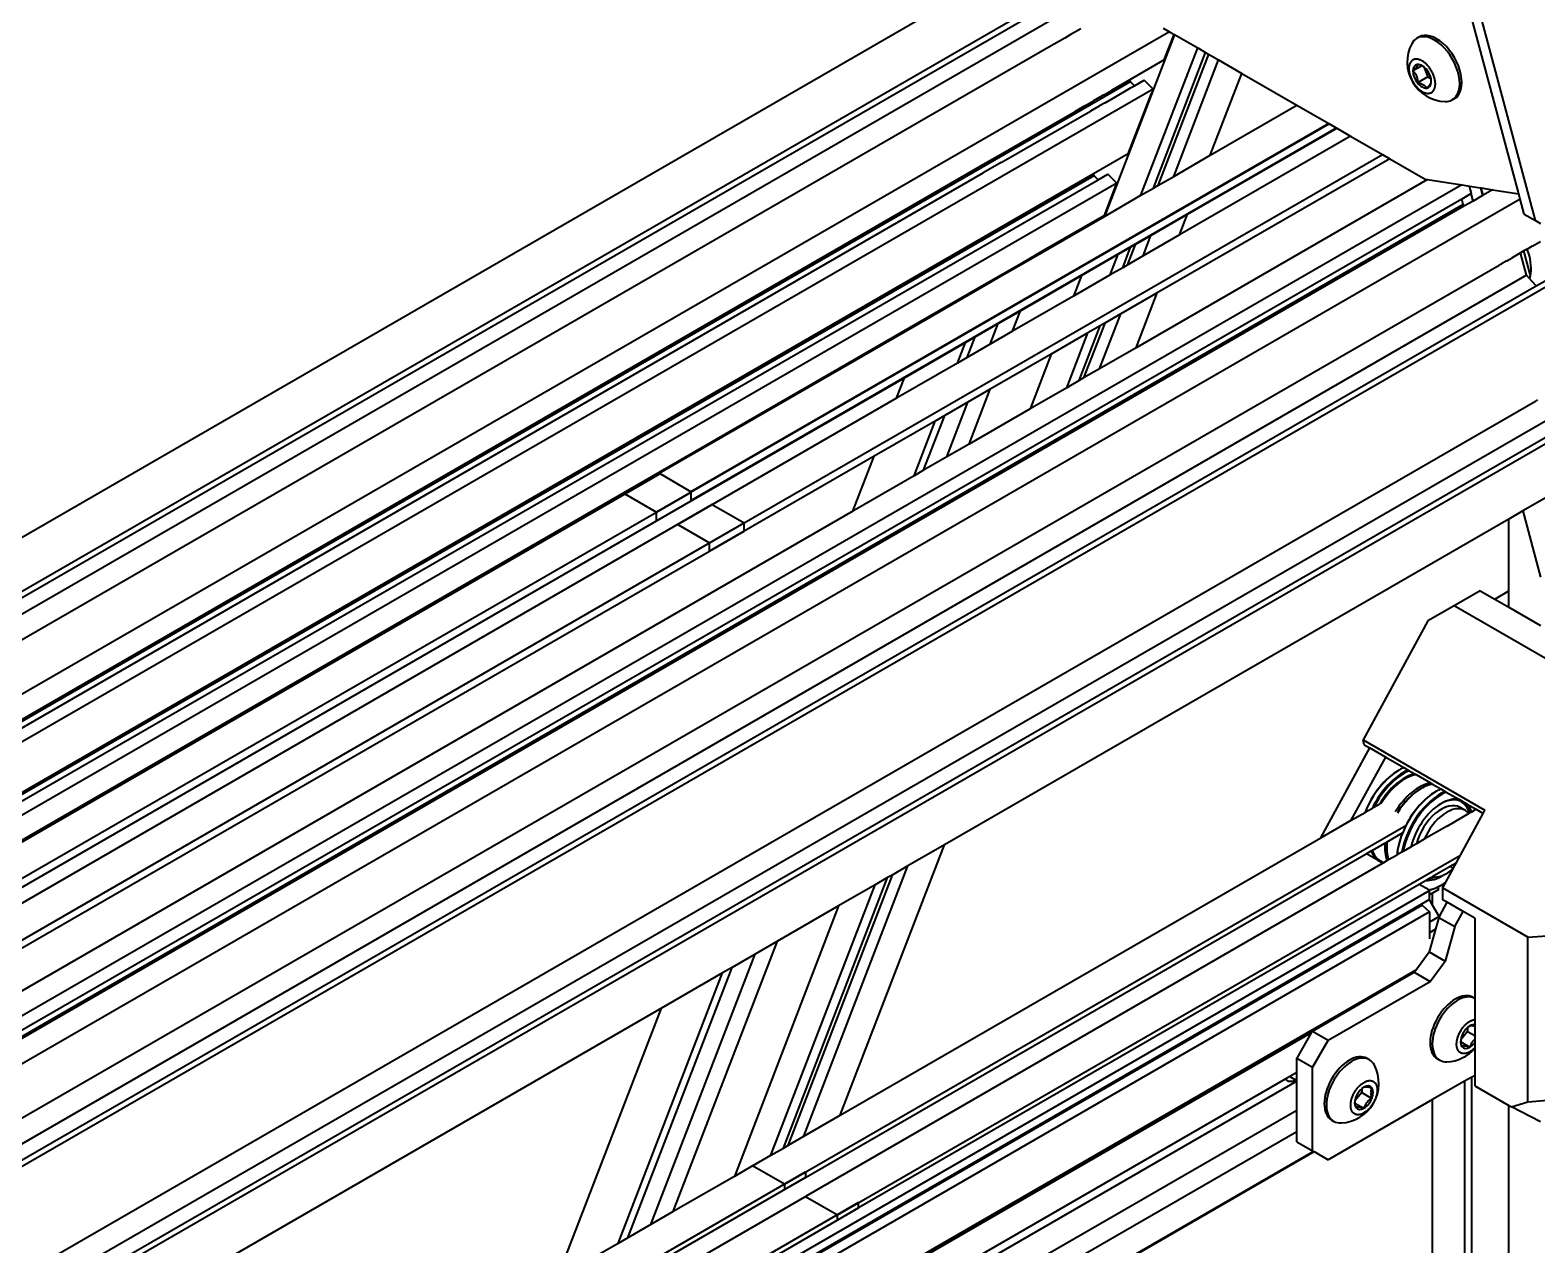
# Model space of a CAD drawing. Header units: millimetres. Extents: x 15 to 415, y 5 to 292.
# Drawn here: x 303.72 to 328.86, y 129.34 to 149.61 of the extents above; entities that cross this region are included whole.
import ezdxf

# ---------------------------------------------------------------- set-up
doc = ezdxf.new("R2010")
doc.units = ezdxf.units.MM
doc.layers.add('Geometries', color=7, linetype='Continuous')

msp = doc.modelspace()

# ---------------------------------------------------------------- linework, layer by layer
at = {"layer": 'Geometries', "linetype": 'Continuous', "lineweight": 40}
for p, q in [((328.5606, 146.8813), (326.4513, 154.7909)), ((328.839, 146.434), (326.6545, 154.6256)), ((320.7885, 151.082), (298.9316, 138.4629)), ((321.6176, 150.6581), (299.1402, 137.6807)), ((321.5122, 150.4874), (299.1655, 137.5855)), ((321.5862, 150.2615), (299.2276, 137.3527)), ((321.2514, 149.6356), (321.163, 149.5846)), ((322.6286, 149.6495), (322.7338, 149.5888)), ((322.7338, 149.5888), (299.5362, 136.1957)), ((320.8094, 149.3804), (320.7211, 149.3294)), ((320.8095, 149.3804), (320.8094, 149.3804)), ((320.8978, 149.4314), (320.8095, 149.3804)), ((320.8979, 149.4315), (320.8978, 149.4314)), ((320.9862, 149.4825), (320.8979, 149.4315)), ((320.9862, 149.4825), (320.9863, 149.4825)), ((321.0746, 149.5335), (320.9863, 149.4825)), ((321.0747, 149.5335), (321.0746, 149.5335)), ((321.163, 149.5845), (321.0747, 149.5335)), ((321.163, 149.5846), (321.163, 149.5845)), ((322.8151, 149.5418), (321.6449, 146.5051)), ((322.646, 149.1173), (322.8106, 149.5444)), ((322.7338, 149.5888), (322.8106, 149.5444)), ((322.8106, 149.5444), (322.8151, 149.5418)), ((322.8151, 149.5418), (323.203, 149.3179)), ((326.8947, 149.499), (326.8582, 149.478)), ((320.7211, 149.3294), (299.3276, 136.9779)), ((320.7211, 149.3294), (320.7211, 149.3294)), ((322.646, 149.1173), (322.0698, 148.7846)), ((322.2548, 146.8572), (323.203, 149.3179)), ((322.4631, 146.9775), (323.3355, 149.2414)), ((323.3822, 149.2144), (322.5366, 147.0199)), ((322.8028, 147.1736), (323.5515, 149.1166)), ((323.203, 149.3179), (323.3355, 149.2414)), ((323.3355, 149.2414), (323.3822, 149.2144)), ((323.3822, 149.2144), (323.5515, 149.1166)), ((323.5515, 149.1166), (323.9394, 148.8927)), ((323.4127, 147.5257), (323.9394, 148.8927)), ((323.9394, 148.8927), (324.8599, 148.3613)), ((326.9469, 149.0204), (326.7954, 148.9329)), ((326.9769, 149.0018), (327.0421, 148.8338)), ((322.0801, 148.7532), (299.6421, 135.7986)), ((322.4586, 148.6308), (299.7208, 135.5032)), ((322.0698, 148.7846), (321.7628, 148.6073)), ((321.8303, 148.5036), (322.0939, 148.6557)), ((322.0801, 148.7532), (322.0698, 148.7846)), ((322.147, 148.6864), (322.0801, 148.7532)), ((322.0939, 148.6557), (322.147, 148.6864)), ((322.147, 148.6864), (322.3091, 148.78)), ((322.4586, 148.6308), (322.3091, 148.78)), ((322.4586, 148.6308), (322.4303, 148.5575)), ((327.0421, 148.8338), (326.8719, 148.7356)), ((327.0421, 148.8338), (327.0969, 148.8022)), ((321.322, 148.3528), (321.4639, 148.4347)), ((321.6083, 148.5181), (321.4639, 148.4347)), ((321.6562, 148.403), (321.5619, 148.3486)), ((321.6083, 148.5181), (321.6326, 148.5322)), ((321.6326, 148.5322), (321.6455, 148.5396)), ((321.6455, 148.5396), (321.7628, 148.6073)), ((321.6562, 148.403), (321.8303, 148.5036)), ((322.0414, 147.5482), (322.4303, 148.5575)), ((323.4127, 147.5257), (324.8599, 148.3613)), ((324.8599, 148.3613), (325.3902, 148.0551)), ((327.4519, 148.4496), (327.4884, 148.4706)), ((319.8729, 147.5162), (321.1592, 148.2588)), ((319.9239, 147.4029), (321.2319, 148.1581)), ((321.322, 148.3528), (321.1592, 148.2588)), ((321.2319, 148.1581), (321.4126, 148.2624)), ((321.52, 148.3244), (321.4126, 148.2624)), ((321.52, 148.3244), (321.5376, 148.3345)), ((321.5376, 148.3345), (321.5619, 148.3486)), ((325.4013, 148.0487), (314.1722, 141.5656)), ((325.3902, 148.0551), (314.7463, 141.9098)), ((314.7485, 141.7702), (325.5122, 147.9847)), ((323.0331, 146.5406), (325.5232, 147.9783)), ((325.3902, 148.0551), (325.5122, 147.9847)), ((325.5122, 147.9847), (325.5232, 147.9783)), ((325.5232, 147.9783), (325.7548, 147.8446)), ((325.7548, 147.8446), (322.9006, 146.1967)), ((325.7548, 147.8446), (326.2852, 147.5384)), ((299.6334, 135.8309), (319.6953, 147.4136)), ((315.0561, 141.0553), (326.2852, 147.5384)), ((319.9239, 147.4029), (319.6246, 147.2301)), ((319.6953, 147.4136), (319.8729, 147.5162)), ((322.0414, 147.5482), (321.4652, 147.2155)), ((326.4071, 147.468), (322.5273, 145.228)), ((322.8028, 147.1736), (323.4127, 147.5257)), ((326.2852, 147.5384), (326.4071, 147.468)), ((326.4071, 147.468), (326.9981, 147.1268)), ((299.6664, 135.7072), (319.6246, 147.2301)), ((321.4652, 147.2155), (299.9154, 134.7737)), ((321.4755, 147.1841), (299.924, 134.7414)), ((299.9484, 134.65), (321.5424, 147.1174)), ((321.4755, 147.1841), (321.4652, 147.2155)), ((321.5424, 147.1174), (321.4755, 147.1841)), ((321.5424, 147.1174), (321.7045, 147.2109)), ((321.854, 147.0618), (321.7045, 147.2109)), ((327.037, 147.1207), (322.175, 144.3136)), ((322.5366, 147.0199), (322.8028, 147.1736)), ((326.9981, 147.1268), (327.037, 147.1207)), ((327.037, 147.1207), (327.6101, 147.0306)), ((321.854, 147.0618), (300.0028, 134.446)), ((327.6101, 147.0306), (300.778, 131.5391)), ((321.6449, 146.5051), (322.2548, 146.8572)), ((321.6454, 146.5204), (321.854, 147.0618)), ((322.2548, 146.8572), (322.4631, 146.9775)), ((322.4631, 146.9775), (322.5366, 147.0199)), ((327.7665, 146.8855), (327.6092, 146.7947)), ((327.6101, 147.0306), (327.7386, 147.0105)), ((327.7712, 146.8882), (327.7386, 147.0105)), ((327.7386, 147.0105), (327.9246, 146.9813)), ((327.7712, 146.8882), (327.7665, 146.8855)), ((327.7995, 146.7618), (327.7665, 146.8855)), ((327.9586, 146.8537), (327.7995, 146.7618)), ((327.9246, 146.9813), (327.9586, 146.8537)), ((327.9246, 146.9813), (327.9318, 146.9801)), ((327.9646, 146.8571), (327.9318, 146.9801)), ((327.9318, 146.9801), (328.125, 146.9498)), ((327.9646, 146.8571), (327.9586, 146.8537)), ((328.125, 146.9498), (327.9646, 146.8571)), ((328.125, 146.9498), (328.5606, 146.8813)), ((328.5839, 146.7938), (328.5606, 146.8813)), ((327.6092, 146.7947), (300.8324, 131.3351)), ((327.6335, 146.7033), (300.8567, 131.2437)), ((327.6556, 146.6787), (300.8654, 131.2114)), ((328.5839, 146.7938), (300.9626, 130.8466)), ((327.6335, 146.7033), (327.6092, 146.7947)), ((327.6556, 146.6787), (327.6335, 146.7033)), ((327.7995, 146.7618), (327.6556, 146.6787)), ((328.6509, 146.5427), (328.5839, 146.7938)), ((320.6245, 145.916), (321.6449, 146.5051)), ((321.6454, 146.5204), (320.632, 145.9354)), ((322.4232, 146.1885), (323.0331, 146.5406)), ((322.9006, 146.1967), (323.0331, 146.5406)), ((328.6509, 146.5427), (328.839, 146.434)), ((328.839, 146.434), (328.9251, 146.3844)), ((322.157, 146.0348), (322.4232, 146.1885)), ((322.9006, 146.1967), (322.2907, 145.8446)), ((322.2907, 145.8446), (322.4232, 146.1885)), ((320.254, 145.702), (320.6245, 145.916)), ((320.632, 145.9354), (320.2614, 145.7214)), ((320.6245, 145.916), (320.632, 145.9354)), ((321.2653, 145.52), (321.8752, 145.8721)), ((321.7427, 145.5282), (321.8752, 145.8721)), ((321.8752, 145.8721), (322.0835, 145.9924)), ((321.951, 145.6485), (322.0835, 145.9924)), ((322.157, 146.0348), (322.0245, 145.6909)), ((322.0835, 145.9924), (322.157, 146.0348)), ((328.5928, 145.8963), (328.4519, 145.815)), ((328.6479, 145.9281), (328.5928, 145.8963)), ((328.6928, 145.5214), (328.5928, 145.8963)), ((328.7011, 145.9589), (328.6479, 145.9281)), ((328.7565, 145.5208), (328.6479, 145.9281)), ((328.7011, 145.9589), (328.7751, 146.0016)), ((328.7874, 146.0087), (328.7751, 146.0016)), ((328.7874, 146.0087), (328.9251, 146.0882)), ((300.9319, 129.9263), (328.2364, 145.6905)), ((319.8667, 145.4785), (320.254, 145.702)), ((320.2614, 145.7214), (319.8742, 145.4978)), ((320.254, 145.702), (320.2614, 145.7214)), ((321.951, 145.6485), (321.7427, 145.5282)), ((322.0245, 145.6909), (321.951, 145.6485)), ((322.2907, 145.8446), (322.0245, 145.6909)), ((328.2705, 145.7102), (328.2364, 145.6905)), ((328.2705, 145.7102), (328.2751, 145.7129)), ((328.3635, 145.7639), (328.2751, 145.7129)), ((328.3635, 145.7639), (328.4519, 145.815)), ((328.3635, 145.7639), (328.3635, 145.7639)), ((328.6928, 145.5214), (300.8244, 129.4316)), ((300.8865, 129.1988), (328.8514, 145.3444)), ((329.2009, 145.4363), (300.9166, 129.1064)), ((318.6872, 144.7975), (319.7076, 145.3866)), ((319.7151, 145.406), (318.6947, 144.8168)), ((319.7076, 145.3866), (319.8667, 145.4785)), ((319.7076, 145.3866), (319.7151, 145.406)), ((319.8742, 145.4978), (319.7151, 145.406)), ((319.8667, 145.4785), (319.8742, 145.4978)), ((320.2449, 144.9308), (321.2653, 145.52)), ((321.7427, 145.5282), (321.1328, 145.1761)), ((321.2653, 145.52), (321.1328, 145.1761)), ((328.7416, 145.4669), (328.6928, 145.5214)), ((328.7832, 145.4205), (328.7416, 145.4669)), ((328.8514, 145.3444), (328.7832, 145.4205)), ((328.8514, 145.3444), (329.0514, 145.4598)), ((321.1328, 145.1761), (320.1124, 144.5869)), ((322.5273, 145.228), (321.9174, 144.8758)), ((322.175, 144.3136), (322.5273, 145.228)), ((319.8744, 144.7169), (320.2449, 144.9308)), ((320.1124, 144.5869), (320.2449, 144.9308)), ((321.5651, 143.9615), (321.9174, 144.8758)), ((321.9174, 144.8758), (321.6512, 144.7221)), ((318.6947, 144.8168), (300.1001, 134.0812)), ((314.2159, 142.216), (318.6872, 144.7975)), ((318.6872, 144.7975), (318.6947, 144.8168)), ((319.4871, 144.4933), (319.8744, 144.7169)), ((319.7418, 144.373), (319.8744, 144.7169)), ((321.2254, 143.7654), (321.5777, 144.6797)), ((321.6512, 144.7221), (321.2989, 143.8078)), ((321.5777, 144.6797), (321.3694, 144.5594)), ((321.6512, 144.7221), (321.5777, 144.6797)), ((318.3076, 143.8123), (319.328, 144.4015)), ((319.1955, 144.0575), (319.328, 144.4015)), ((319.328, 144.4015), (319.4871, 144.4933)), ((319.3546, 144.1494), (319.4871, 144.4933)), ((319.7418, 144.373), (319.3546, 144.1494)), ((320.1124, 144.5869), (319.7418, 144.373)), ((321.3694, 144.5594), (320.7595, 144.2073)), ((321.0171, 143.6451), (321.3694, 144.5594)), ((319.3546, 144.1494), (319.1955, 144.0575)), ((320.7595, 144.2073), (319.7391, 143.6182)), ((320.7595, 144.2073), (320.4072, 143.293)), ((322.175, 144.3136), (321.5651, 143.9615)), ((319.1955, 144.0575), (318.1751, 143.4684)), ((321.5651, 143.9615), (321.2989, 143.8078)), ((314.1722, 141.4248), (318.3076, 143.8123)), ((318.1751, 143.4684), (318.3076, 143.8123)), ((319.7391, 143.6182), (319.3686, 143.4042)), ((319.3868, 142.7038), (319.7391, 143.6182)), ((321.0171, 143.6451), (320.4072, 143.293)), ((321.2254, 143.7654), (321.0171, 143.6451)), ((321.2989, 143.8078), (321.2254, 143.7654)), ((301.3598, 127.557), (328.841, 143.4233)), ((318.1751, 143.4684), (314.5257, 141.3615)), ((319.3686, 143.4042), (318.9813, 143.1807)), ((319.0162, 142.4899), (319.3686, 143.4042)), ((328.8751, 143.443), (328.841, 143.4233)), ((329.2974, 143.2542), (301.429, 127.1644)), ((329.8055, 143.1691), (301.5212, 126.8392)), ((318.8222, 143.0888), (317.8018, 142.4997)), ((318.4699, 142.1744), (318.8222, 143.0888)), ((318.629, 142.2663), (318.9813, 143.1807)), ((318.9813, 143.1807), (318.8222, 143.0888)), ((320.4072, 143.293), (319.3868, 142.7038)), ((301.4911, 126.9316), (329.456, 143.0772)), ((319.3868, 142.7038), (319.0162, 142.4899)), ((317.8018, 142.4997), (315.0561, 140.9144)), ((317.4494, 141.5853), (317.8018, 142.4997)), ((319.0162, 142.4899), (318.629, 142.2663)), ((300.1065, 134.0571), (314.2159, 142.2032)), ((313.6419, 141.8718), (314.2159, 142.2032)), ((314.7463, 141.9098), (314.2159, 142.216)), ((314.2159, 142.216), (314.2159, 142.2032)), ((318.4699, 142.1744), (317.4494, 141.5853)), ((318.629, 142.2663), (318.4699, 142.1744)), ((314.7485, 141.8983), (300.248, 133.5265)), ((313.6419, 141.8718), (314.1722, 141.5656)), ((314.7463, 141.9098), (314.7463, 141.769)), ((314.7485, 141.7702), (314.7485, 141.8983)), ((329.106, 141.8626), (328.6301, 141.5879)), ((300.2805, 133.4044), (314.7485, 141.7575)), ((315.102, 141.6942), (300.3423, 133.1727)), ((317.4494, 141.5853), (300.6807, 131.9039)), ((314.7463, 141.769), (314.7485, 141.7702)), ((314.7485, 141.7575), (314.7485, 141.7702)), ((315.102, 141.6942), (315.6324, 141.388)), ((328.6301, 141.5879), (328.3948, 141.452)), ((328.6301, 141.5879), (328.9251, 140.4819)), ((300.4839, 132.642), (315.6324, 141.388)), ((314.1722, 141.4248), (314.1722, 141.5656)), ((314.5257, 141.3615), (315.0561, 141.0553)), ((315.6324, 141.2472), (315.6324, 141.388)), ((328.3948, 141.452), (318.9772, 136.0148)), ((328.3948, 140.2518), (328.3948, 141.452)), ((315.6324, 141.2472), (300.5164, 132.52)), ((315.0561, 140.9144), (315.0561, 141.0553)), ((327.9172, 140.2563), (327.4848, 140.0066)), ((327.9172, 140.2563), (328.1599, 140.1161)), ((328.1599, 140.1161), (328.3948, 140.2518)), ((328.1599, 140.1161), (328.3948, 139.9805)), ((328.3948, 139.9805), (328.3948, 140.2518)), ((327.4848, 140.0066), (327.0445, 139.7524)), ((329.337, 138.9373), (327.4848, 140.0066)), ((328.3948, 139.9805), (328.9251, 139.6743)), ((327.0445, 139.7524), (325.963, 137.7647)), ((325.2579, 136.1308), (326.0749, 137.6324)), ((325.963, 137.7647), (327.996, 136.591)), ((325.9821, 137.686), (325.963, 137.7647)), ((325.9821, 137.686), (326.0749, 137.6324)), ((326.0749, 137.6324), (326.3401, 137.4793)), ((325.766, 136.4241), (326.3401, 137.4793)), ((326.3401, 137.4793), (326.6438, 137.3039)), ((326.6438, 137.3039), (326.7145, 137.2631)), ((326.5704, 137.2662), (326.5616, 137.2611)), ((326.7145, 137.2631), (326.7335, 137.2521)), ((326.7335, 137.2521), (326.826, 137.1987)), ((326.826, 137.1987), (326.8489, 137.1855)), ((326.8489, 137.1855), (327.0875, 137.0477)), ((327.0875, 137.0477), (327.1229, 137.0273)), ((326.9328, 136.9549), (326.9151, 136.9447)), ((327.1229, 137.0273), (327.2625, 136.9467)), ((327.1891, 136.909), (327.1803, 136.9039)), ((327.2625, 136.9467), (327.3332, 136.9059)), ((327.3332, 136.9059), (327.3522, 136.8949)), ((327.3522, 136.8949), (327.5696, 136.7694)), ((325.766, 136.4241), (325.9951, 136.5565)), ((325.9951, 136.5565), (325.9989, 136.5586)), ((325.9989, 136.5586), (326.1175, 136.6271)), ((326.1175, 136.6271), (326.1448, 136.6428)), ((326.1448, 136.6428), (326.2404, 136.6981)), ((326.2404, 136.6981), (326.2404, 136.6981)), ((327.5696, 136.7694), (327.7, 136.6941)), ((327.6696, 136.5879), (327.5812, 136.6389)), ((327.7, 136.6941), (327.8507, 136.6071)), ((327.7417, 136.5442), (327.7351, 136.5404)), ((327.7727, 136.5621), (327.7417, 136.5442)), ((327.8507, 136.6071), (327.7727, 136.5621)), ((327.8507, 136.6071), (327.9679, 136.5394)), ((327.9679, 136.5394), (327.996, 136.591)), ((316.3056, 130.3498), (326.6751, 136.3367)), ((325.2579, 136.1308), (325.766, 136.4241)), ((326.6751, 136.3367), (326.6751, 136.3367)), ((327.356, 136.3215), (326.9851, 136.1074)), ((327.3582, 136.3228), (327.356, 136.3215)), ((327.729, 136.5369), (327.3582, 136.3228)), ((327.5895, 135.844), (327.9679, 136.5394)), ((327.7351, 136.5404), (327.729, 136.5369)), ((317.2376, 131.5003), (325.2579, 136.1308)), ((326.1151, 135.9215), (326.3254, 136.0429)), ((326.3254, 136.0429), (326.3628, 136.0645)), ((326.3628, 136.0645), (326.3651, 136.0658)), ((326.3651, 136.0658), (326.6191, 136.2124)), ((326.6191, 136.2124), (326.6191, 136.2124)), ((326.9851, 136.1074), (326.8531, 136.0312)), ((316.6591, 130.4621), (326.0162, 135.8644)), ((317.1895, 129.8395), (327.5895, 135.844)), ((317.2376, 131.5003), (318.9772, 136.0148)), ((318.9772, 136.0148), (318.3673, 135.6627)), ((326.0162, 135.8644), (326.0255, 135.8697)), ((326.0299, 135.8565), (326.0162, 135.8644)), ((326.0255, 135.8697), (326.1, 135.9128)), ((326.2902, 135.7062), (326.0299, 135.8565)), ((326.1, 135.9128), (326.1151, 135.9215)), ((326.3583, 135.9598), (326.3583, 135.9803)), ((326.5292, 135.8442), (326.3891, 135.7633)), ((326.53, 135.8446), (326.5292, 135.8442)), ((326.6122, 135.8921), (326.53, 135.8446)), ((326.6321, 135.9036), (326.6122, 135.8921)), ((326.7647, 135.9801), (326.6321, 135.9036)), ((326.8531, 136.0312), (326.7647, 135.9801)), ((327.5167, 135.7101), (327.5895, 135.844)), ((316.6277, 131.1482), (318.3673, 135.6627)), ((326.2902, 135.7062), (316.6591, 130.1457)), ((318.3673, 135.6627), (318.1011, 135.509)), ((326.2526, 135.7461), (326.3059, 135.7153)), ((326.3023, 135.7132), (326.2902, 135.7062)), ((326.3059, 135.7153), (326.3023, 135.7132)), ((326.3671, 135.7506), (326.3059, 135.7153)), ((326.3891, 135.7633), (326.3671, 135.7506)), ((327.4158, 135.6518), (327.1173, 135.4795)), ((327.3424, 135.3897), (327.4639, 135.6131)), ((327.5167, 135.7101), (327.4158, 135.6518)), ((327.4158, 135.6518), (327.4684, 135.6214)), ((327.4639, 135.6131), (327.4684, 135.6214)), ((327.4684, 135.6214), (327.5167, 135.7101)), ((316.0797, 130.8318), (317.8193, 135.3463)), ((316.288, 130.9521), (318.0276, 135.4665)), ((318.1011, 135.509), (316.3615, 130.9945)), ((317.8193, 135.3463), (317.2094, 134.9941)), ((326.9001, 135.3541), (317.543, 129.9518)), ((318.0276, 135.4665), (317.8193, 135.3463)), ((318.1011, 135.509), (318.0276, 135.4665)), ((327.0131, 135.4193), (326.9001, 135.3541)), ((327.0606, 135.2615), (326.9001, 135.3541)), ((327.0764, 135.4559), (327.0131, 135.4193)), ((327.094, 135.466), (327.0764, 135.4559)), ((327.1173, 135.4795), (327.094, 135.466)), ((327.2246, 135.267), (327.2017, 135.3066)), ((327.2599, 135.3373), (327.2687, 135.3424)), ((327.291, 135.2954), (327.3424, 135.3897)), ((328.715, 134.4733), (327.291, 135.2954)), ((327.291, 135.2954), (327.291, 135.0985)), ((302.9813, 121.3437), (327.0741, 135.2537)), ((327.0718, 135.0993), (326.9384, 135.0223)), ((327.0654, 135.2587), (327.0606, 135.2615)), ((327.0741, 135.2537), (327.0654, 135.2587)), ((327.0741, 135.1006), (327.0718, 135.0993)), ((327.1237, 135.0094), (327.0718, 135.0993)), ((327.0741, 135.18), (327.0741, 135.2537)), ((327.1237, 135.2087), (327.0741, 135.18)), ((327.0741, 135.1006), (327.0741, 135.18)), ((327.2246, 135.267), (327.1237, 135.2087)), ((327.1237, 135.0094), (327.1237, 135.2087)), ((327.2358, 134.8158), (327.366, 135.0552)), ((327.366, 135.0552), (327.291, 135.0985)), ((327.6312, 134.9021), (327.366, 135.0552)), ((326.9384, 135.0223), (303.0167, 121.2111)), ((326.9514, 135.0077), (303.0218, 121.192)), ((327.0735, 134.8968), (303.0637, 121.0347)), ((327.0741, 134.8965), (303.0638, 121.0342)), ((317.2094, 134.9941), (315.4698, 130.4796)), ((317.2094, 134.9941), (316.189, 134.405)), ((326.9514, 135.0077), (327.0735, 134.8968)), ((327.0735, 134.8968), (327.0741, 134.8965)), ((327.0741, 134.8965), (327.0741, 134.723)), ((327.2353, 134.8161), (327.0741, 134.723)), ((327.2353, 134.8161), (327.1237, 135.0094)), ((327.2285, 134.8025), (327.1726, 134.6042)), ((327.2285, 134.8025), (327.2358, 134.8158)), ((327.2285, 134.8025), (327.4937, 134.6494)), ((327.2358, 134.8158), (327.2353, 134.8161)), ((327.4937, 134.6494), (327.6312, 134.9021)), ((327.8302, 134.7872), (327.6312, 134.9021)), ((327.8302, 134.7872), (327.8302, 133.4502)), ((327.1726, 134.6042), (327.0663, 134.2268)), ((327.0741, 134.723), (327.0741, 134.5472)), ((327.1726, 134.6042), (327.0741, 134.5472)), ((327.0741, 134.5472), (327.0741, 134.4434)), ((327.4937, 134.6494), (327.3314, 134.0737)), ((328.715, 134.4733), (329.578, 134.5312)), ((314.4494, 129.8904), (316.189, 134.405)), ((316.189, 134.405), (315.8184, 134.1911)), ((328.715, 131.7223), (328.715, 134.4733)), ((314.0788, 129.6765), (315.8184, 134.1911)), ((315.8184, 134.1911), (315.4312, 133.9675)), ((326.8438, 133.9226), (327.0663, 134.2268)), ((327.0663, 134.2268), (327.3314, 134.0737)), ((327.0831, 133.7341), (327.3314, 134.0737)), ((326.8438, 133.9226), (303.2582, 120.3055)), ((313.5325, 129.3611), (315.2721, 133.8756)), ((313.6916, 129.4529), (315.4312, 133.9675)), ((315.2721, 133.8756), (314.2516, 133.2865)), ((315.4312, 133.9675), (315.2721, 133.8756)), ((325.1162, 132.9048), (326.8179, 133.8872)), ((326.8179, 133.8872), (326.8438, 133.9226)), ((326.8179, 133.8872), (327.0831, 133.7341)), ((325.3814, 132.7517), (327.0831, 133.7341)), ((314.2516, 133.2865), (301.7298, 126.057)), ((312.512, 128.7719), (314.2516, 133.2865)), ((327.7989, 133.4683), (327.8302, 133.4502)), ((327.8302, 133.4502), (327.8302, 133.4501)), ((327.8302, 133.4501), (327.8302, 133.0983)), ((327.8302, 133.0983), (327.8302, 133.0099)), ((325.0986, 132.8742), (303.2676, 120.2701)), ((325.0986, 132.8742), (324.8559, 132.4538)), ((325.1162, 132.9048), (325.0986, 132.8742)), ((325.1162, 132.9048), (325.3814, 132.7517)), ((327.7075, 132.9002), (327.5947, 132.7598)), ((327.7075, 132.9635), (327.7075, 132.9002)), ((327.7075, 132.9002), (327.8302, 132.8293)), ((327.8302, 133.0099), (327.8302, 132.9902)), ((327.8302, 132.9902), (327.8302, 132.8293)), ((327.8302, 132.8293), (327.8302, 132.77)), ((325.3814, 132.7517), (325.121, 132.3007)), ((327.5936, 132.7245), (327.7451, 132.637)), ((327.8302, 132.77), (327.8302, 132.716)), ((327.8302, 132.716), (327.8302, 132.6275)), ((327.8302, 132.6275), (327.8302, 132.6158)), ((327.8302, 132.6158), (327.8302, 132.1691)), ((324.8559, 132.4538), (325.121, 132.3007)), ((324.8559, 132.2139), (324.8559, 132.4538)), ((325.121, 130.9056), (325.121, 132.3007)), ((326.0676, 132.4266), (326.0311, 132.4477)), ((327.2052, 132.4399), (327.2416, 132.4189)), ((324.6653, 132.1039), (303.3878, 119.8193)), ((324.8559, 132.0666), (303.4218, 119.6917)), ((324.7397, 132.1469), (324.6653, 132.1039)), ((324.8559, 132.2139), (324.7397, 132.1469)), ((324.7397, 132.1469), (324.8369, 132.0907)), ((324.8369, 132.0907), (324.8559, 132.0798)), ((324.8559, 132.0798), (324.8559, 132.2139)), ((324.8559, 132.0666), (324.8559, 132.0798)), ((324.8559, 131.5812), (324.8559, 132.0666)), ((327.6541, 132.0674), (327.1237, 131.7612)), ((327.776, 132.1378), (327.6541, 132.0674)), ((327.6541, 132.0674), (327.6541, 98.3816)), ((327.8302, 132.1691), (327.776, 132.1378)), ((327.776, 100.6487), (327.776, 132.1378)), ((327.8302, 132.1691), (327.8302, 131.99)), ((325.9398, 131.8795), (325.8269, 131.7391)), ((325.9398, 131.9428), (325.9398, 131.8795)), ((325.9398, 131.8795), (326.1099, 131.7813)), ((327.8302, 131.99), (328.3948, 131.6641)), ((328.715, 131.7223), (330.0399, 131.835)), ((324.8559, 131.5812), (303.534, 119.271)), ((324.8559, 131.2253), (324.8559, 131.5812)), ((327.1237, 131.7612), (325.3814, 130.7553)), ((325.8258, 131.7038), (325.9773, 131.6164)), ((327.1237, 100.2721), (327.1237, 131.7612)), ((328.3948, 100.8165), (328.3948, 131.6641)), ((328.3948, 131.6641), (328.4381, 131.6391)), ((328.4381, 131.6391), (328.715, 131.7223)), ((328.9251, 131.3918), (328.4381, 131.6391)), ((316.6277, 131.1482), (317.2376, 131.5003)), ((325.4374, 131.4193), (325.4739, 131.3982)), ((324.8559, 131.2253), (303.6163, 118.9626)), ((316.3615, 130.9945), (316.6277, 131.1482)), ((324.8559, 131.0587), (324.8559, 131.2253)), ((324.8559, 131.0587), (325.121, 130.9056)), ((325.1374, 130.8962), (303.7299, 118.5366)), ((314.6737, 124.8465), (325.1447, 130.892)), ((315.7753, 130.656), (316.0797, 130.8318)), ((316.0797, 130.8318), (316.288, 130.9521)), ((316.288, 130.9521), (316.3615, 130.9945)), ((325.121, 130.9056), (325.1374, 130.8962)), ((325.1374, 130.8962), (325.1447, 130.892)), ((325.1447, 130.892), (325.3814, 130.7553)), ((310.7194, 127.1245), (316.6591, 130.5539)), ((315.7753, 130.6559), (315.4698, 130.4796)), ((316.3056, 130.3498), (315.7753, 130.656)), ((315.7753, 130.656), (315.7753, 130.6559)), ((316.6591, 130.5539), (316.6591, 130.4621)), ((316.6591, 130.462), (310.7989, 127.0786)), ((315.4698, 130.4796), (314.4494, 129.8904)), ((316.3056, 130.258), (316.6591, 130.4621)), ((316.3056, 130.3498), (316.3056, 130.258)), ((316.6591, 130.4621), (316.6591, 130.462)), ((311.1037, 126.9382), (316.6591, 130.1456)), ((317.543, 130.0436), (311.3774, 126.4838)), ((316.6591, 130.1457), (317.1895, 129.8395)), ((316.6591, 130.1456), (316.6591, 130.1457)), ((317.543, 129.9518), (317.543, 130.0436)), ((311.3774, 126.392), (317.543, 129.9517)), ((314.4494, 129.8904), (314.0788, 129.6765)), ((317.543, 129.9518), (317.1895, 129.7477)), ((317.1895, 129.7477), (317.1895, 129.8395)), ((317.543, 129.9517), (317.543, 129.9518)), ((314.0788, 129.6765), (313.6916, 129.4529)), ((313.5325, 129.3611), (312.512, 128.7719)), ((313.6916, 129.4529), (313.5325, 129.3611))]:
    msp.add_line(p, q, dxfattribs=at)
at = {"layer": 'Geometries', "linetype": 'Continuous', "lineweight": 40, "flags": 128}
for points in [[(327.1694, 148.7169), (327.1693, 148.7272), (327.1687, 148.7379), (327.1678, 148.7488), (327.1665, 148.7601), (327.1648, 148.7717), (327.1627, 148.7834), (327.1602, 148.7953), (327.1573, 148.8075), (327.1539, 148.8198), (327.1496, 148.834), (327.1447, 148.8484), (327.1393, 148.8628), (327.1334, 148.8773), (327.127, 148.8919), (327.12, 148.9063), (327.1126, 148.9206), (327.1047, 148.9347), (327.0964, 148.9486), (327.0877, 148.9622), (327.0787, 148.9754), (327.0694, 148.9883), (327.0598, 149.0007), (327.0499, 149.0126), (327.0399, 149.0239), (327.0298, 149.0348), (327.0206, 149.044), (327.0114, 149.0527), (327.0022, 149.061), (326.9929, 149.0688), (326.9838, 149.076), (326.9748, 149.0826), (326.9659, 149.0888), (326.9571, 149.0945), (326.9485, 149.0997), (326.9396, 149.1046), (326.9307, 149.1091), (326.9216, 149.1133), (326.9125, 149.117), (326.9033, 149.1203), (326.8943, 149.1232), (326.8852, 149.1255), (326.8761, 149.1274), (326.8671, 149.1287), (326.857, 149.1296), (326.847, 149.1298), (326.8371, 149.1292), (326.8275, 149.1279), (326.8182, 149.1258), (326.8092, 149.123), (326.8005, 149.1194), (326.7922, 149.1151), (326.7843, 149.1101), (326.7769, 149.1044), (326.77, 149.098), (326.7635, 149.0909), (326.7576, 149.0833), (326.7522, 149.075), (326.7473, 149.0663), (326.743, 149.057), (326.7396, 149.0484), (326.7366, 149.0395), (326.7341, 149.0303), (326.732, 149.0208), (326.7303, 149.0112), (326.7291, 149.0016), (326.7282, 148.9918), (326.7277, 148.982), (326.7275, 148.9721), (326.7277, 148.9618), (326.7282, 148.9512), (326.7291, 148.9402), (326.7304, 148.9289), (326.7321, 148.9173), (326.7342, 148.9056), (326.7367, 148.8937), (326.7397, 148.8815), (326.743, 148.8692), (326.7473, 148.855), (326.7522, 148.8406), (326.7576, 148.8262), (326.7635, 148.8117), (326.77, 148.7972), (326.7769, 148.7827), (326.7843, 148.7684), (326.7922, 148.7543), (326.8005, 148.7404), (326.8092, 148.7268), (326.8182, 148.7136), (326.8275, 148.7008), (326.8371, 148.6884), (326.847, 148.6765), (326.857, 148.6651), (326.8671, 148.6542), (326.8763, 148.645), (326.8855, 148.6363), (326.8948, 148.628), (326.904, 148.6203), (326.9132, 148.613), (326.9221, 148.6064), (326.931, 148.6002), (326.9398, 148.5945), (326.9485, 148.5894), (326.9573, 148.5845), (326.9662, 148.5799), (326.9753, 148.5758), (326.9844, 148.572), (326.9936, 148.5687), (327.0027, 148.5659), (327.0117, 148.5635), (327.0208, 148.5616), (327.0298, 148.5603), (327.0399, 148.5594), (327.0499, 148.5593), (327.0598, 148.5598), (327.0694, 148.5611), (327.0787, 148.5632), (327.0877, 148.566), (327.0964, 148.5696), (327.1047, 148.5739), (327.1126, 148.5789), (327.12, 148.5846), (327.127, 148.591), (327.1334, 148.5981), (327.1393, 148.6058), (327.1447, 148.614), (327.1496, 148.6227), (327.1539, 148.632), (327.1573, 148.6406), (327.1603, 148.6495), (327.1628, 148.6587), (327.1649, 148.6682), (327.1666, 148.6778), (327.1679, 148.6874), (327.1687, 148.6972), (327.1693, 148.707), (327.1694, 148.7169)], [(326.8719, 149.0418), (326.8718, 149.0387), (326.8714, 149.0355), (326.8708, 149.0322), (326.8699, 149.0289), (326.8688, 149.0256), (326.8674, 149.0221), (326.8654, 149.0179), (326.8632, 149.0135), (326.8605, 149.0089), (326.8575, 149.0041), (326.8542, 148.9992), (326.8504, 148.994), (326.8463, 148.9886), (326.8417, 148.9829), (326.8367, 148.977), (326.8312, 148.9707), (326.8263, 148.9651), (326.8209, 148.9593), (326.8152, 148.9532), (326.8091, 148.9468), (326.8025, 148.9401), (326.7954, 148.9329)], [(326.7954, 148.9329), (326.8025, 148.9256), (326.8091, 148.9184), (326.8152, 148.9112), (326.8209, 148.9041), (326.8263, 148.897), (326.8312, 148.8899), (326.8367, 148.8814), (326.8417, 148.8727), (326.8463, 148.864), (326.8504, 148.8551), (326.8542, 148.8461), (326.8575, 148.8368), (326.8605, 148.8273), (326.8632, 148.8175), (326.8654, 148.8073), (326.8674, 148.7967), (326.8688, 148.7875), (326.8699, 148.778), (326.8708, 148.7681), (326.8714, 148.7578), (326.8718, 148.7469), (326.8719, 148.7356)], [(326.9061, 149.0341), (326.9023, 149.0351), (326.8927, 149.0374), (326.8826, 149.0396), (326.8719, 149.0418)], [(326.9285, 149.0273), (326.9279, 149.0275), (326.9198, 149.0301), (326.9113, 149.0326), (326.9061, 149.0341)], [(326.9469, 149.0204), (326.9458, 149.0208), (326.9371, 149.0243), (326.9285, 149.0273)], [(326.9589, 149.0148), (326.954, 149.0172), (326.9469, 149.0204)], [(326.8719, 148.7356), (326.8826, 148.7334), (326.8927, 148.7312), (326.9023, 148.7289), (326.9113, 148.7265), (326.9198, 148.7239), (326.9279, 148.7213), (326.9371, 148.7181), (326.9458, 148.7146), (326.954, 148.711), (326.9617, 148.7073), (326.969, 148.7033)], [(326.969, 148.7033), (326.9759, 148.699), (326.9825, 148.6946), (326.9887, 148.6899), (326.9946, 148.6849), (327.0003, 148.6796), (327.0048, 148.6749), (327.0092, 148.67), (327.0133, 148.6648), (327.0174, 148.6592), (327.0213, 148.6534), (327.025, 148.6472)], [(327.025, 148.6472), (327.0321, 148.6544), (327.0387, 148.6612), (327.0449, 148.6676), (327.0506, 148.6737), (327.0559, 148.6795), (327.0609, 148.685), (327.0663, 148.6913), (327.0713, 148.6973), (327.0759, 148.7029), (327.08, 148.7083), (327.0838, 148.7135), (327.0872, 148.7185), (327.0902, 148.7232), (327.0928, 148.7278), (327.0951, 148.7322), (327.097, 148.7364), (327.0984, 148.7399), (327.0987, 148.7409)], [(327.0987, 148.7409), (327.0995, 148.7433), (327.1004, 148.7466), (327.101, 148.7498), (327.1014, 148.753), (327.1016, 148.7561)], [(328.7567, 145.5205), (328.7625, 145.5542), (328.7668, 145.5987), (328.7677, 145.6452), (328.7653, 145.6937), (328.7595, 145.7438), (328.7504, 145.7949), (328.738, 145.847), (328.7224, 145.8996), (328.7039, 145.9522), (328.7013, 145.9589)], [(328.7419, 145.4667), (328.7441, 145.4732), (328.7549, 145.5122), (328.7567, 145.5205)], [(327.7451, 132.5586), (327.7363, 132.5537), (327.7273, 132.5492), (327.7183, 132.545), (327.7092, 132.5413), (327.7, 132.5379), (327.6909, 132.5351), (327.6818, 132.5328), (327.6728, 132.5309), (327.6638, 132.5296), (327.6536, 132.5287), (327.6436, 132.5285), (327.6338, 132.5291), (327.6242, 132.5304), (327.6149, 132.5325), (327.6058, 132.5353), (327.5972, 132.5388), (327.5889, 132.5431), (327.581, 132.5482), (327.5736, 132.5539), (327.5666, 132.5603), (327.5602, 132.5674), (327.5542, 132.575), (327.5488, 132.5833), (327.544, 132.592), (327.5397, 132.6012), (327.5363, 132.6099), (327.5333, 132.6188), (327.5308, 132.628), (327.5287, 132.6374), (327.527, 132.6471), (327.5257, 132.6567), (327.5248, 132.6665), (327.5243, 132.6763), (327.5241, 132.6862), (327.5243, 132.6965), (327.5249, 132.7071), (327.5258, 132.7181), (327.5271, 132.7294), (327.5288, 132.741), (327.5309, 132.7527), (327.5334, 132.7646), (327.5363, 132.7767), (327.5397, 132.7891), (327.544, 132.8033), (327.5488, 132.8176), (327.5542, 132.8321), (327.5602, 132.8466), (327.5666, 132.8611), (327.5736, 132.8756), (327.581, 132.8899), (327.5889, 132.904), (327.5972, 132.9179), (327.6058, 132.9315), (327.6149, 132.9447), (327.6242, 132.9575), (327.6338, 132.9699), (327.6436, 132.9818), (327.6536, 132.9932), (327.6638, 133.0041), (327.6729, 133.0133), (327.6822, 133.022), (327.6914, 133.0303), (327.7006, 133.038), (327.7098, 133.0453), (327.7188, 133.0519), (327.7277, 133.0581), (327.7364, 133.0637), (327.7451, 133.0689), (327.7539, 133.0738), (327.7629, 133.0784), (327.7719, 133.0825), (327.7811, 133.0863), (327.7902, 133.0896), (327.7993, 133.0924), (327.8084, 133.0948), (327.8174, 133.0966), (327.8264, 133.098), (327.8302, 133.0984)], [(327.7451, 132.9905), (327.7479, 132.992), (327.7508, 132.9933), (327.754, 132.9943), (327.7573, 132.9952), (327.7607, 132.9959), (327.7644, 132.9965), (327.7691, 132.9969), (327.774, 132.9971), (327.776, 132.9972)], [(327.776, 132.9972), (327.7793, 132.9971), (327.7849, 132.9969), (327.7909, 132.9965), (327.7972, 132.9958), (327.804, 132.9949), (327.8112, 132.9938), (327.8189, 132.9925), (327.8271, 132.9909), (327.8302, 132.9902)], [(327.5936, 132.7245), (327.5928, 132.7322), (327.5924, 132.7375)], [(327.6125, 132.6488), (327.609, 132.6592), (327.6059, 132.6691), (327.6032, 132.6785), (327.6008, 132.6875), (327.5987, 132.6962), (327.5969, 132.7045), (327.5951, 132.7141), (327.5937, 132.7233), (327.5936, 132.7245)], [(327.7451, 132.637), (327.7354, 132.6396), (327.7262, 132.6419), (327.7176, 132.644), (327.7094, 132.6459), (327.7017, 132.6476), (327.6945, 132.6492), (327.6863, 132.6508), (327.6786, 132.6521), (327.6714, 132.6532), (327.6647, 132.6541), (327.6583, 132.6548), (327.6523, 132.6552), (327.6467, 132.6554), (327.6415, 132.6554), (327.6365, 132.6552), (327.6318, 132.6548), (327.6282, 132.6542), (327.6247, 132.6535), (327.6214, 132.6526), (327.6183, 132.6515), (327.6153, 132.6503), (327.6125, 132.6488)], [(327.8302, 132.77), (327.8271, 132.7675), (327.8189, 132.7605), (327.8112, 132.7534), (327.804, 132.7462), (327.7972, 132.7389), (327.7909, 132.7313), (327.7849, 132.7235), (327.7793, 132.7155), (327.774, 132.7072), (327.7691, 132.6986), (327.7644, 132.6895), (327.7607, 132.6817), (327.7573, 132.6735), (327.754, 132.665), (327.7508, 132.6561), (327.7479, 132.6468), (327.7451, 132.637)], [(327.8302, 132.6274), (327.8264, 132.6235), (327.8173, 132.6143), (327.8081, 132.6055), (327.7988, 132.5973), (327.7896, 132.5895), (327.7804, 132.5823), (327.7714, 132.5756), (327.7626, 132.5695), (327.7538, 132.5638), (327.7451, 132.5586)], [(325.9773, 131.538), (325.9685, 131.5331), (325.9596, 131.5286), (325.9505, 131.5244), (325.9414, 131.5206), (325.9322, 131.5173), (325.9231, 131.5145), (325.9141, 131.5121), (325.905, 131.5103), (325.896, 131.509), (325.8859, 131.5081), (325.8759, 131.5079), (325.866, 131.5085), (325.8564, 131.5098), (325.8471, 131.5118), (325.8381, 131.5146), (325.8294, 131.5182), (325.8211, 131.5225), (325.8132, 131.5275), (325.8058, 131.5333), (325.7988, 131.5397), (325.7924, 131.5467), (325.7865, 131.5544), (325.7811, 131.5626), (325.7762, 131.5714), (325.7719, 131.5806), (325.7685, 131.5892), (325.7655, 131.5982), (325.763, 131.6074), (325.7609, 131.6168), (325.7592, 131.6265), (325.7579, 131.6361), (325.7571, 131.6458), (325.7565, 131.6557), (325.7564, 131.6656), (325.7565, 131.6759), (325.7571, 131.6865), (325.758, 131.6975), (325.7593, 131.7088), (325.761, 131.7204), (325.7631, 131.7321), (325.7656, 131.744), (325.7685, 131.7561), (325.7719, 131.7685), (325.7762, 131.7827), (325.7811, 131.797), (325.7865, 131.8115), (325.7924, 131.826), (325.7988, 131.8405), (325.8058, 131.8549), (325.8132, 131.8692), (325.8211, 131.8834), (325.8294, 131.8972), (325.8381, 131.9108), (325.8471, 131.9241), (325.8564, 131.9369), (325.866, 131.9493), (325.8759, 131.9612), (325.8859, 131.9726), (325.896, 131.9834), (325.9052, 131.9927), (325.9144, 132.0014), (325.9236, 132.0096), (325.9329, 132.0174), (325.9421, 132.0247), (325.951, 132.0313), (325.9599, 132.0374), (325.9687, 132.0431), (325.9773, 132.0483), (325.9862, 132.0532), (325.9951, 132.0577), (326.0042, 132.0619), (326.0133, 132.0657), (326.0225, 132.069), (326.0315, 132.0718), (326.0406, 132.0742), (326.0497, 132.076), (326.0587, 132.0774), (326.0688, 132.0782), (326.0788, 132.0784), (326.0887, 132.0778), (326.0983, 132.0765), (326.1076, 132.0745), (326.1166, 132.0717), (326.1253, 132.0681), (326.1336, 132.0638), (326.1415, 132.0588), (326.1489, 132.053), (326.1558, 132.0466), (326.1623, 132.0396), (326.1682, 132.0319), (326.1736, 132.0237), (326.1785, 132.0149), (326.1828, 132.0057), (326.1862, 131.9971), (326.1892, 131.9881), (326.1917, 131.9789), (326.1938, 131.9695), (326.1955, 131.9598), (326.1967, 131.9502), (326.1976, 131.9405), (326.1981, 131.9306), (326.1983, 131.9207), (326.1981, 131.9104), (326.1976, 131.8998), (326.1967, 131.8888), (326.1954, 131.8775), (326.1937, 131.8659), (326.1916, 131.8542), (326.1891, 131.8423), (326.1861, 131.8302), (326.1828, 131.8179), (326.1785, 131.8036), (326.1736, 131.7893), (326.1682, 131.7748), (326.1623, 131.7603), (326.1558, 131.7458), (326.1489, 131.7314), (326.1415, 131.7171), (326.1336, 131.7029), (326.1253, 131.6891), (326.1166, 131.6755), (326.1076, 131.6622), (326.0983, 131.6494), (326.0887, 131.637), (326.0788, 131.6251), (326.0688, 131.6137), (326.0587, 131.6029), (326.0495, 131.5937), (326.0403, 131.5849), (326.0311, 131.5767), (326.0218, 131.5689), (326.0126, 131.5616), (326.0037, 131.555), (325.9948, 131.5489), (325.986, 131.5432), (325.9773, 131.538)], [(325.9773, 131.9699), (325.9801, 131.9714), (325.9831, 131.9726), (325.9862, 131.9737), (325.9895, 131.9746), (325.993, 131.9753), (325.9966, 131.9759), (326.0013, 131.9763), (326.0063, 131.9765), (326.0115, 131.9765), (326.0172, 131.9763), (326.0231, 131.9759), (326.0295, 131.9752), (326.0362, 131.9743), (326.0434, 131.9732), (326.0511, 131.9718), (326.0593, 131.9703), (326.0666, 131.9687), (326.0742, 131.967), (326.0824, 131.9651), (326.091, 131.963), (326.1002, 131.9607), (326.1099, 131.9581)], [(326.1099, 131.7813), (326.1002, 131.7755), (326.091, 131.7698), (326.0824, 131.7641), (326.0742, 131.7584), (326.0666, 131.7526), (326.0593, 131.7469), (326.0511, 131.7399), (326.0434, 131.7328), (326.0362, 131.7256), (326.0295, 131.7182), (326.0231, 131.7107), (326.0172, 131.7029), (326.0115, 131.6949), (326.0063, 131.6866), (326.0013, 131.6779), (325.9966, 131.6689), (325.993, 131.6611), (325.9895, 131.6529), (325.9862, 131.6444), (325.9831, 131.6355), (325.9801, 131.6262), (325.9773, 131.6164)], [(326.1099, 131.9581), (326.1064, 131.9517), (326.1033, 131.9455), (326.1006, 131.9392), (326.0982, 131.933), (326.0961, 131.9268), (326.0943, 131.9205), (326.0925, 131.913), (326.0911, 131.9053), (326.0902, 131.8976), (326.0896, 131.8896), (326.0894, 131.8815)], [(326.0894, 131.8815), (326.0896, 131.8732), (326.0902, 131.8646), (326.0911, 131.8558), (326.0925, 131.8466), (326.0943, 131.837), (326.0961, 131.8287), (326.0982, 131.82), (326.1006, 131.811), (326.1033, 131.8016), (326.1064, 131.7917), (326.1099, 131.7813)], [(325.8258, 131.7039), (325.825, 131.7116), (325.8246, 131.7169)], [(325.8448, 131.6282), (325.8413, 131.6386), (325.8382, 131.6485), (325.8354, 131.6579), (325.833, 131.6669), (325.8309, 131.6756), (325.8291, 131.6839), (325.8273, 131.6935), (325.826, 131.7027), (325.8258, 131.7039)], [(325.9773, 131.6164), (325.9676, 131.6189), (325.9584, 131.6213), (325.9498, 131.6234), (325.9417, 131.6253), (325.934, 131.627), (325.9267, 131.6285), (325.9185, 131.6301), (325.9108, 131.6315), (325.9036, 131.6326), (325.8969, 131.6335), (325.8905, 131.6341), (325.8846, 131.6346), (325.879, 131.6348), (325.8737, 131.6348), (325.8687, 131.6346), (325.8641, 131.6341), (325.8604, 131.6336), (325.8569, 131.6329), (325.8536, 131.632), (325.8505, 131.6309), (325.8475, 131.6297), (325.8448, 131.6282)]]:
    msp.add_lwpolyline(points, dxfattribs=at)
at = {"layer": 'Geometries', "linetype": 'Continuous', "lineweight": 40}
for centre, start, end in [((327.3602, 149.0822), 152.52098, 267.47901), ((327.3334, 133.0515), 272.521, 318.74894), ((325.5656, 132.0309), 272.521, 27.47901)]:
    msp.add_arc(centre, 0.6608, start, end, dxfattribs=at)
for centre, major_axis, ratio, start_param, end_param in [((327.1551, 148.9638), (0.2969, -0.5142), 0.5773502, 3.1415927, 3.4943092), ((327.1551, 148.9638), (0.2969, -0.5142), 0.5773502, 0, 3.1415927), ((327.1915, 148.9848), (0.2969, -0.5142), 0.5773502, 0, 3.1415927), ((326.9485, 148.8445), (0.1083, -0.1875), 0.5773502, 2.8797933, 3.9269909), ((326.9485, 148.8445), (0.1083, -0.1875), 0.5773502, 3.9269909, 4.9741884), ((326.9485, 148.8445), (0.1083, -0.1875), 0.5773502, 2.2881813, 2.8797933), ((326.9485, 148.8445), (0.1083, -0.1875), 0.5773502, 2.169344, 2.2881813), ((326.9485, 148.8445), (0.1083, -0.1875), 0.5773502, 1.8325958, 2.169344), ((326.9485, 148.8445), (0.1083, -0.1875), 0.5773502, 1.0333036, 1.8325958), ((326.9485, 148.8445), (0.1083, -0.1875), 0.5773502, 4.9741884, 6.021386), ((326.9485, 148.8445), (0.1083, -0.1875), 0.5773502, 6.021386, 7.0685835), ((326.9485, 148.8445), (0.1083, -0.1875), 0.5773502, 0.7853982, 1.0333036), ((327.1551, 148.9638), (0.2969, -0.5142), 0.5773502, 5.9304688, 6.2831853), ((326.5704, 136.5008), (0.4688, 0.8119), 0.5773503, 0.674457, 0.7853982), ((326.5616, 136.5059), (-0.4625, -0.8011), 0.5773503, 3.9269908, 4.9741928), ((326.5704, 136.5008), (0.4688, 0.8119), 0.5773503, 0.7853982, 1.8248848), ((326.6411, 136.4599), (-0.4688, -0.8119), 0.5773503, 3.8160496, 4.8375179), ((326.65, 136.4548), (0.4625, 0.8011), 0.5773503, 0.6573719, 1.668016), ((326.65, 136.4548), (-0.4125, -0.7145), 0.5773503, 3.6203839, 4.7052782), ((326.6588, 136.4497), (0.4063, 0.7036), 0.5773503, 0.4482495, 1.5479458), ((326.8975, 136.312), (-0.4062, -0.7036), 0.5773503, 3.5898422, 4.6895384), ((327.1891, 136.1435), (0.4688, 0.8119), 0.5773503, 0.7853982, 2.2493283), ((326.9328, 136.2915), (0.4063, 0.7036), 0.5773503, 0.7853982, 1.5479458), ((326.9151, 136.3017), (-0.3937, -0.682), 0.5773503, 3.9269908, 4.6557017), ((327.2599, 136.1027), (-0.4688, -0.8119), 0.5773503, 3.8160496, 5.2828054), ((327.2687, 136.0976), (0.4625, 0.8011), 0.5773503, 0.6573719, 2.1243985), ((327.1803, 136.1487), (-0.4625, -0.8011), 0.5773503, 3.9269908, 4.8096086), ((326.9328, 136.2915), (0.4063, 0.7036), 0.5773503, 0.4482495, 0.7853982), ((327.1891, 136.1435), (0.4688, 0.8119), 0.5773503, 0.674457, 0.7853982), ((327.2687, 136.0976), (-0.3719, -0.6441), 0.5773503, 3.9439487, 5.2080404), ((327.2687, 136.0976), (-0.3125, -0.5413), 0.5773503, 3.1415927, 5.1508763), ((327.3571, 136.0466), (-0.3125, -0.5413), 0.5773503, 3.1415927, 4.9273568), ((327.2687, 136.0976), (-0.3719, -0.6441), 0.5773503, 3.3178207, 3.9439487), ((327.251, 136.1078), (0.3594, 0.6225), 0.5773503, 0.0122977, 0.7681614), ((327.251, 136.1078), (0.3594, 0.6225), 0.5773503, 5.7617049, 6.295483), ((327.2422, 136.1129), (0.3594, 0.6225), 0.5773503, 5.7437325, 6.2708874), ((327.3571, 136.0466), (-0.3125, -0.5413), 0.5773503, 2.9266249, 3.1415927), ((327.2687, 136.0976), (-0.3719, -0.6441), 0.5773503, 2.6459412, 2.9653646), ((327.3571, 136.0466), (0.1688, 0.2923), 0.5773503, 0.7808122, 0.7899841), ((326.8975, 136.312), (-0.4062, -0.7036), 0.5773503, 5.4053522, 5.892583), ((326.9328, 136.2915), (0.4063, 0.7036), 0.5773503, 2.2017393, 2.3561945), ((326.9151, 136.3017), (-0.3937, -0.682), 0.5773503, 5.3704638, 5.4977871), ((327.1803, 136.1487), (-0.4625, -0.8011), 0.5773503, 4.9585172, 5.4030548), ((326.65, 136.4548), (0.4625, 0.8011), 0.5773503, 2.6580592, 2.6799867), ((326.65, 136.4548), (-0.4125, -0.7145), 0.5773503, 5.8376286, 6.4301572), ((326.6588, 136.4497), (0.4063, 0.7036), 0.5773503, 2.6851781, 3.1415927), ((326.9328, 136.2915), (0.4063, 0.7036), 0.5773503, 2.3561945, 2.6851781), ((327.3571, 136.0466), (-0.3125, -0.5413), 0.5773503, 0.6362047, 1.0295073), ((327.2687, 136.0976), (-0.3719, -0.6441), 0.5773503, 0.277882, 0.8285708), ((327.2687, 136.0976), (0.4625, 0.8011), 0.5773503, 3.6031986, 3.9269908), ((327.2599, 136.1027), (-0.4688, -0.8119), 0.5773503, 0.4877265, 0.6975761), ((327.251, 136.1078), (0.3594, 0.6225), 0.5773503, 3.5762993, 3.7368111), ((327.2422, 136.1129), (0.3594, 0.6225), 0.5773503, 3.6310448, 3.7134668), ((327.3571, 136.0466), (-0.3125, -0.5413), 0.5773503, 0.2118955, 0.257532), ((327.3571, 136.0466), (-0.3125, -0.5413), 0.5773503, 0.257532, 0.3103394), ((327.3571, 136.0466), (-0.3125, -0.5413), 0.5773503, 0.3103394, 0.6362047), ((327.2599, 136.1027), (-0.4688, -0.8119), 0.5773503, 0.6975761, 0.7853982), ((327.2687, 136.0976), (0.4625, 0.8011), 0.5773503, 3.9269908, 4.039853), ((326.9636, 135.0497), (0.0313, -0.0541), 0.5773503, 4.8926535, 5.2185326), ((327.502, 132.9541), (-0.2969, -0.5142), 0.5773503, 3.1415927, 6.2831853), ((327.5385, 132.9331), (-0.2969, -0.5142), 0.5773503, 3.1588406, 6.2831853), ((327.7451, 132.8138), (-0.1083, -0.1875), 0.5773503, 4.9741883, 5.3109372), ((327.7451, 132.8138), (-0.1083, -0.1875), 0.5773503, 4.174896, 4.9741883), ((327.7451, 132.8138), (-0.1083, -0.1875), 0.5773503, 3.9269908, 4.174896), ((327.7451, 132.8138), (-0.1083, -0.1875), 0.5773503, 3.3375583, 3.9269908), ((325.7707, 131.9124), (-0.2969, -0.5142), 0.5773503, 3.1415927, 6.2831853), ((327.7451, 132.8138), (-0.1083, -0.1875), 0.5773503, 5.4307001, 6.0213859), ((327.7451, 132.8138), (-0.1083, -0.1875), 0.5773503, 5.3109372, 5.4307001), ((327.7451, 132.8138), (-0.1083, -0.1875), 0.5773503, 6.0213859, 7.0685834), ((327.7451, 132.8138), (-0.1083, -0.1875), 0.5773503, 0.7853981, 1.3748304), ((325.7343, 131.9335), (-0.2969, -0.5142), 0.5773503, 3.1415927, 6.2831853), ((325.7707, 131.9124), (-0.2969, -0.5142), 0.5773503, 2.788876, 3.1415927), ((327.5385, 132.9331), (-0.2969, -0.5142), 0.5773503, 0, 0.3527166), ((324.8485, 132.3522), (0.1563, 0.2706), 0.5773503, 2.9488643, 3.8743813), ((325.9773, 131.7932), (-0.1083, -0.1875), 0.5773503, 4.9741883, 5.3109372), ((325.9773, 131.7932), (-0.1083, -0.1875), 0.5773503, 4.174896, 4.9741883), ((325.9773, 131.7932), (-0.1083, -0.1875), 0.5773503, 3.9269908, 4.174896), ((325.9773, 131.7932), (-0.1083, -0.1875), 0.5773503, 2.8797932, 3.9269908), ((325.9773, 131.7932), (-0.1083, -0.1875), 0.5773503, 0.7853981, 1.8325957), ((325.9773, 131.7932), (-0.1083, -0.1875), 0.5773503, 1.8325957, 2.8797932), ((325.9773, 131.7932), (-0.1083, -0.1875), 0.5773503, 5.4307001, 6.0213859), ((325.9773, 131.7932), (-0.1083, -0.1875), 0.5773503, 5.3109372, 5.4307001), ((325.9773, 131.7932), (-0.1083, -0.1875), 0.5773503, 6.0213859, 7.0685834), ((325.7707, 131.9124), (-0.2969, -0.5142), 0.5773503, 0, 0.3527166)]:
    msp.add_ellipse(centre, major_axis=major_axis, ratio=ratio, start_param=start_param, end_param=end_param, dxfattribs=at)

doc.saveas('drawing.dxf')
